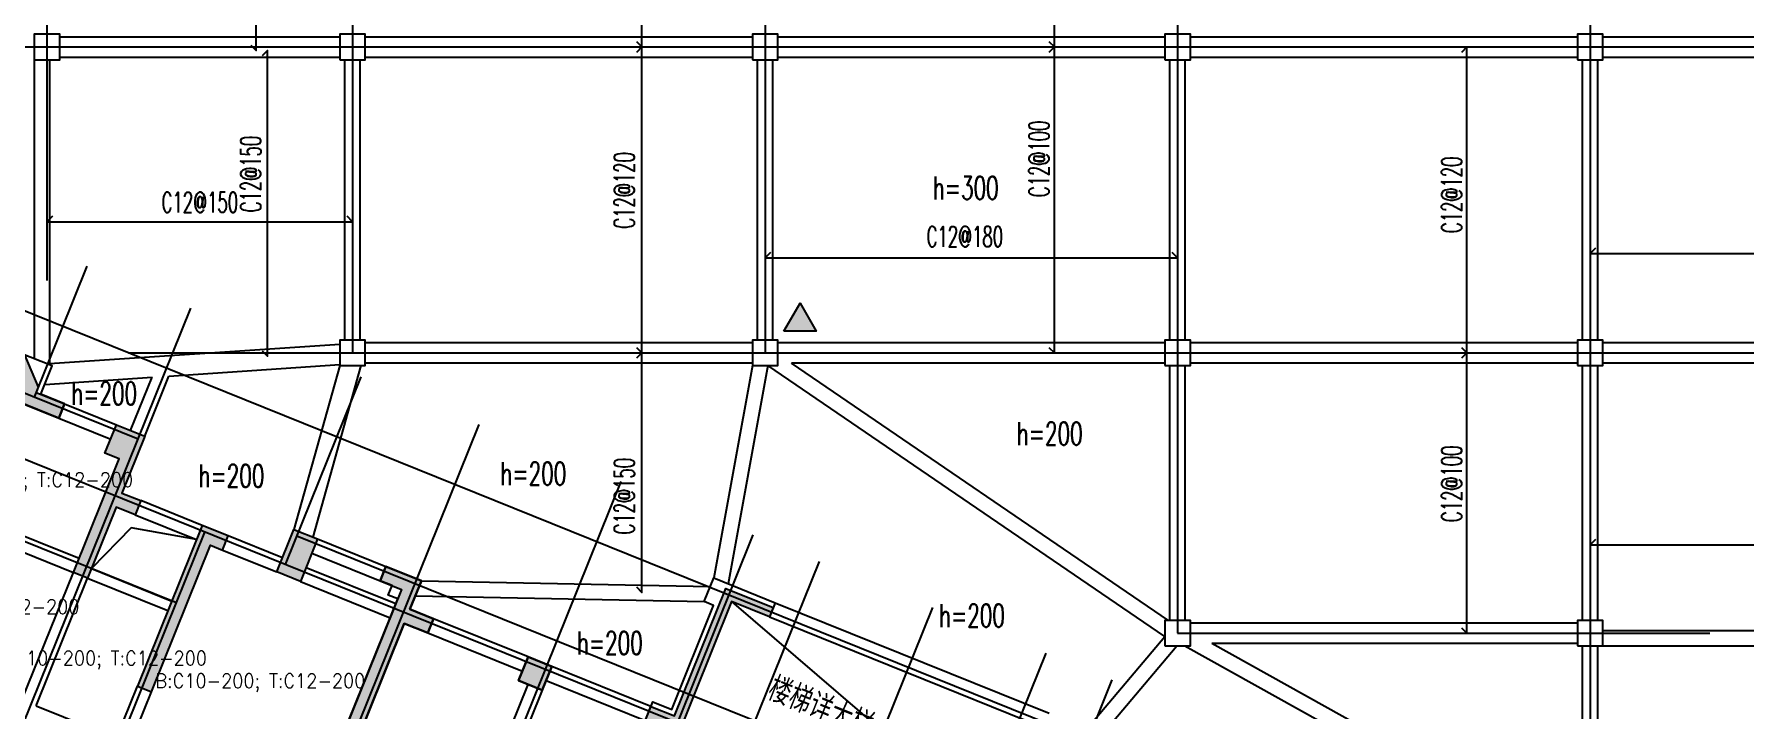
# Model space of a CAD drawing. Header units: millimetres. Extents: x 129427 to 386235, y 419441 to 703525.
# Drawn here: x 234596 to 268183, y 525991 to 539245 of the extents above; entities that cross this region are included whole.
import ezdxf
from ezdxf.enums import TextEntityAlignment as Align

# ---------------------------------------------------------------- set-up
doc = ezdxf.new("R2010")
doc.units = ezdxf.units.MM
doc.header["$LTSCALE"] = 100
for name, color, linetype in [('B-dote', 253, 'Continuous'), ('B-开洞', 7, 'Continuous'), ('B-板厚', 2, 'Continuous'), ('B-正筋文字', 7, 'Continuous'), ('B-正筋钢筋', 6, 'Continuous'), ('B-沉降观测点', 5, 'Continuous'), ('COLU', 7, 'Continuous'), ('colu-1层', 6, 'Continuous'), ('colu-主楼', 7, 'Continuous'), ('h填实-1层', 254, 'Continuous'), ('h斜线-1层', 7, 'Continuous'), ('h斜线-柱', 7, 'Continuous'), ('wall-主楼', 2, 'Continuous'), ('梁', 4, 'Continuous'), ('梁虚线', 4, 'Continuous')]:
    doc.layers.add(name, color=color, linetype=linetype)
doc.layers.add('floor3', color=1, linetype='Continuous', lineweight=0)
doc.styles.get("Standard").update_dxf_attribs({"font": 'standard'})

# ---------------------------------------------------------------- blocks, each defined once
blk = doc.blocks.new('A$C7FDE0673')
at = {"layer": 'B-沉降观测点'}
blk.add_hatch(color=256, dxfattribs=at).paths.add_polyline_path([(318, 551), (0, 0), (636, 0)], flags=0)
blk.add_lwpolyline([(0, 0), (318, 551), (636, 0)], close=True, dxfattribs=at)

msp = doc.modelspace()

# ---------------------------------------------------------------- hatches: boundary and pattern name
at = {"layer": 'h填实-1层'}
for points in [[(235076.9, 531713.7), (234242.2, 532050.2), (234350.7, 532319.3), (234184.6, 532709.7), (234300.4, 532997), (234406.5, 532954.3), (234675.4, 532322.4), (234632.6, 532216.2), (235189.1, 531991.9)], [(236205, 529965.1), (235644.2, 528573.9), (235365.9, 528686.1), (236263.2, 530912), (235985, 531024.2), (236209.3, 531580.7), (236765.8, 531356.3), (236317.2, 530243.4), (236688.1, 530093.8), (236576, 529815.6)], [(236900.9, 526342.2), (238060, 529217.4), (238291.8, 529123.9), (238404, 529402.2), (237893.9, 529607.8), (236622.7, 526454.3)], [(239695, 529528.8), (240158.7, 529341.9), (239822.2, 528507.2), (239358.5, 528694.1)], [(241503.6, 528799.8), (241391.4, 528521.5), (241808.8, 528353.3), (240500.1, 525107), (240778.4, 524994.8), (241862.6, 527684.5), (242326.4, 527497.6), (242438.5, 527775.8), (241974.8, 527962.7), (242199.2, 528519.4)], [(249030.8, 527813.9), (248288.8, 528113), (247167.2, 525330.5), (246518, 525592.2), (246704.9, 526056), (247168.7, 525869.1), (248178.1, 528373.2), (249105.6, 527999.4)], [(244293.5, 527028.1), (244757.2, 526841.1), (244570.3, 526377.4), (244106.5, 526564.3)]]:
    msp.add_hatch(color=256, dxfattribs=at).paths.add_polyline_path(points, flags=0)
at = {"layer": 'h斜线-1层'}
h = msp.add_hatch(dxfattribs=at)
h.set_pattern_fill('ANSI31', color=256, scale=40, angle=-21.95462, style=0)
h.set_pattern_definition([])
h.paths.add_polyline_path([(234675.4, 532322.4), (234632.6, 532216.2), (235189, 531992), (234726.5, 532182), (234950.9, 532738.4), (234406.3, 532955)], flags=0)
h.paths.add_polyline_path([(234184.6, 532709.7), (233963.9, 532162.3), (234242.2, 532050.2), (234350.7, 532319.3)], flags=0)
h = msp.add_hatch(dxfattribs=at)
h.set_pattern_fill('ANSI31', color=256, scale=40, angle=-21.95462, style=0)
h.set_pattern_definition([])
h.paths.add_polyline_path([(241808.8, 528353.3), (241623.3, 528428.1), (241548.4, 528242.4), (241733.9, 528167.6)], flags=0)
h = msp.add_hatch(dxfattribs=at)
h.set_pattern_fill('ANSI31', color=256, scale=40, angle=-21.95462, style=0)
h.set_pattern_definition([])
h.paths.add_polyline_path([(248178.1, 528373.2), (249105.6, 527999.4), (249143, 528092.1), (247937.3, 528578.2), (247750.3, 528114.4), (247935.8, 528039.6), (247113.3, 525999.2), (246742.3, 526148.7), (246704.9, 526056), (247168.7, 525869.1)], flags=0)
at = {"layer": 'h斜线-柱'}
h = msp.add_hatch(dxfattribs=at)
h.set_pattern_fill('ANSI31', color=256, scale=40, style=0)
h.set_pattern_definition([])
h.paths.add_polyline_path([(234596.5, 538744.7), (235096.5, 538744.7), (235096.5, 539244.7), (234596.5, 539244.7)], flags=0)
h = msp.add_hatch(dxfattribs=at)
h.set_pattern_fill('ANSI31', color=256, scale=40, style=0)
h.set_pattern_definition([])
h.paths.add_polyline_path([(240596.5, 538744.7), (241096.5, 538744.7), (241096.5, 539244.7), (240596.5, 539244.7)], flags=0)
h = msp.add_hatch(dxfattribs=at)
h.set_pattern_fill('ANSI31', color=256, scale=40, style=0)
h.set_pattern_definition([])
h.paths.add_polyline_path([(248696.5, 538744.7), (249196.5, 538744.7), (249196.5, 539244.7), (248696.5, 539244.7)], flags=0)
h = msp.add_hatch(dxfattribs=at)
h.set_pattern_fill('ANSI31', color=256, scale=40, style=0)
h.set_pattern_definition([])
h.paths.add_polyline_path([(256796.5, 538744.7), (257296.5, 538744.7), (257296.5, 539244.7), (256796.5, 539244.7)], flags=0)
h = msp.add_hatch(dxfattribs=at)
h.set_pattern_fill('ANSI31', color=256, scale=40, style=0)
h.set_pattern_definition([])
h.paths.add_polyline_path([(264896.5, 538744.7), (265396.5, 538744.7), (265396.5, 539244.7), (264896.5, 539244.7)], flags=0)
h = msp.add_hatch(dxfattribs=at)
h.set_pattern_fill('ANSI31', color=256, scale=40, style=0)
h.set_pattern_definition([])
h.paths.add_polyline_path([(240596.5, 532744.7), (241096.5, 532744.7), (241096.5, 533244.7), (240596.5, 533244.7)], flags=0)
h = msp.add_hatch(dxfattribs=at)
h.set_pattern_fill('ANSI31', color=256, scale=40, style=0)
h.set_pattern_definition([])
h.paths.add_polyline_path([(248696.5, 532744.7), (249196.5, 532744.7), (249196.5, 533244.7), (248696.5, 533244.7)], flags=0)
h = msp.add_hatch(dxfattribs=at)
h.set_pattern_fill('ANSI31', color=256, scale=40, style=0)
h.set_pattern_definition([])
h.paths.add_polyline_path([(256796.5, 532744.7), (257296.5, 532744.7), (257296.5, 533244.7), (256796.5, 533244.7)], flags=0)
h = msp.add_hatch(dxfattribs=at)
h.set_pattern_fill('ANSI31', color=256, scale=40, style=0)
h.set_pattern_definition([])
h.paths.add_polyline_path([(264896.5, 532744.7), (265396.5, 532744.7), (265396.5, 533244.7), (264896.5, 533244.7)], flags=0)
h = msp.add_hatch(dxfattribs=at)
h.set_pattern_fill('ANSI31', color=256, scale=40, style=0)
h.set_pattern_definition([])
h.paths.add_polyline_path([(256796.5, 527244.7), (257296.5, 527244.7), (257296.5, 527744.7), (256796.5, 527744.7)], flags=0)
h = msp.add_hatch(dxfattribs=at)
h.set_pattern_fill('ANSI31', color=256, scale=40, style=0)
h.set_pattern_definition([])
h.paths.add_polyline_path([(264896.5, 527244.7), (265396.5, 527244.7), (265396.5, 527744.7), (264896.5, 527744.7)], flags=0)

# ---------------------------------------------------------------- linework, layer by layer
at = {"layer": 'B-dote'}
for p, q in [((234846.5, 677819.9), (234846.6, 534412)), ((240846.5, 677819.9), (240846.5, 532994.7)), ((248946.5, 656086), (248946.5, 532994.7)), ((257046.5, 656086), (257046.5, 527494.7)), ((265146.5, 656086), (265146.5, 522996)), ((226746.5, 538994.7), (289446.5, 538994.7)), ((273734.4, 517963.6), (232142.3, 534729.5)), ((235630.9, 534692.7), (234595.2, 532123.5)), ((231906.5, 519569.2), (237671.3, 533870.2)), ((236635.7, 531301), (231581.5, 533338.3)), ((236446, 532994.7), (273246.5, 532994.7)), ((241010.2, 532524.2), (239525.9, 528842.1)), ((259652.3, 520729), (231132.9, 532225.3)), ((243328.9, 531589.5), (238816.3, 520394.8)), ((237388.4, 528086.4), (230572.1, 530834.1)), ((246111.4, 530467.9), (242944.7, 522612.1)), ((232441.7, 515814.8), (237949.2, 529477.6)), ((272920.3, 516027.5), (239750.3, 529398.5)), ((248708.3, 529421.1), (247224, 525738.9)), ((250006.8, 528897.7), (246840.1, 521041.8)), ((252232.8, 528000.4), (247084.5, 515228.9)), ((257046.5, 527494.7), (267497.7, 527494.7)), ((254458.7, 527103.1), (251292, 519247.2)), ((255757.2, 526579.7), (254272.9, 522897.5))]:
    msp.add_line(p, q, dxfattribs=at)
at = {"layer": 'B-开洞'}
msp.add_line((248288.8, 528113), (254217.5, 523027.6), dxfattribs=at)
msp.add_lwpolyline([(237781.7, 529329.5), (236502.7, 529563.4), (235719, 528759.4)], dxfattribs=at)
at = {"layer": 'B-正筋钢筋'}
for points in [[(238846.9, 539031.7), (238953, 538925.6), (238953, 543994.7), (238846.9, 543888.7)], [(246421.2, 539100.8), (246527.2, 538994.7), (246527.2, 543994.7), (246421.2, 543888.7)], [(254521.2, 539100.8), (254627.2, 538994.7), (254627.2, 543994.7), (254521.2, 543888.7)], [(239071.9, 533031.7), (239178, 532925.6), (239178, 538925.6), (239071.9, 538819.6)], [(246421.2, 533100.8), (246527.2, 532994.7), (246527.2, 538994.7), (246421.2, 538888.7)], [(254521.2, 533100.8), (254627.2, 532994.7), (254627.2, 538994.7), (254521.2, 538888.7)], [(262621.2, 533100.8), (262727.2, 532994.7), (262727.2, 538994.7), (262621.2, 538888.7)], [(234952.6, 535673.1), (234846.5, 535567), (240846.5, 535567), (240740.4, 535673.1)], [(265252.6, 535048.3), (265146.5, 534942.2), (273246.5, 534942.2), (273140.4, 535048.3)], [(249052.6, 534962.5), (248946.5, 534856.4), (257046.5, 534856.4), (256940.4, 534962.5)], [(246421.2, 528400), (246527.2, 528293.9), (246527.2, 532994.7), (246421.2, 532888.7)], [(262621.2, 527600.8), (262727.2, 527494.7), (262727.2, 532994.7), (262621.2, 532888.7)], [(265252.6, 529334.3), (265146.5, 529228.3), (272700.6, 529228.3), (272594.5, 529334.4)]]:
    msp.add_lwpolyline(points, dxfattribs=at)
at = {"layer": 'COLU'}
for points in [[(234596.5, 538744.7), (235096.5, 538744.7), (235096.5, 539244.7), (234596.5, 539244.7)], [(240596.5, 538744.7), (241096.5, 538744.7), (241096.5, 539244.7), (240596.5, 539244.7)], [(248696.5, 538744.7), (249196.5, 538744.7), (249196.5, 539244.7), (248696.5, 539244.7)], [(256796.5, 538744.7), (257296.5, 538744.7), (257296.5, 539244.7), (256796.5, 539244.7)], [(264896.5, 538744.7), (265396.5, 538744.7), (265396.5, 539244.7), (264896.5, 539244.7)], [(240596.5, 532744.7), (241096.5, 532744.7), (241096.5, 533244.7), (240596.5, 533244.7)], [(248696.5, 532744.7), (249196.5, 532744.7), (249196.5, 533244.7), (248696.5, 533244.7)], [(256796.5, 532744.7), (257296.5, 532744.7), (257296.5, 533244.7), (256796.5, 533244.7)], [(264896.5, 532744.7), (265396.5, 532744.7), (265396.5, 533244.7), (264896.5, 533244.7)], [(256796.5, 527244.7), (257296.5, 527244.7), (257296.5, 527744.7), (256796.5, 527744.7)], [(264896.5, 527244.7), (265396.5, 527244.7), (265396.5, 527744.7), (264896.5, 527744.7)]]:
    msp.add_lwpolyline(points, close=True, dxfattribs=at)
at = {"layer": 'colu-1层'}
for points in [[(235076.9, 531713.7), (234242.2, 532050.2), (234350.7, 532319.3), (234184.6, 532709.7), (234300.4, 532997), (234406.5, 532954.3), (234675.4, 532322.4), (234632.6, 532216.2), (235189.1, 531991.9)], [(236205, 529965.1), (235644.2, 528573.9), (235365.9, 528686.1), (236263.2, 530912), (235985, 531024.2), (236209.3, 531580.7), (236765.8, 531356.3), (236317.2, 530243.4), (236688.1, 530093.8), (236576, 529815.6)], [(236900.9, 526342.2), (238060, 529217.4), (238291.8, 529123.9), (238404, 529402.2), (237893.9, 529607.8), (236622.7, 526454.3)], [(239695, 529528.8), (240158.7, 529341.9), (239822.2, 528507.2), (239358.5, 528694.1)], [(241503.6, 528799.8), (241391.4, 528521.5), (241808.8, 528353.3), (240500.1, 525107), (240778.4, 524994.8), (241862.6, 527684.5), (242326.4, 527497.6), (242438.5, 527775.8), (241974.8, 527962.7), (242199.2, 528519.4)], [(249030.8, 527813.9), (248288.8, 528113), (247167.2, 525330.5), (246518, 525592.2), (246704.9, 526056), (247168.7, 525869.1), (248178.1, 528373.2), (249105.6, 527999.4)], [(244293.5, 527028.1), (244757.2, 526841.1), (244570.3, 526377.4), (244106.5, 526564.3)]]:
    msp.add_lwpolyline(points, close=True, dxfattribs=at)
at = {"layer": 'colu-主楼'}
for points in [[(239694.9, 529528.7), (240158.6, 529341.7), (239822.2, 528507), (239358.4, 528693.9)], [(244757.2, 526841.1), (244293.5, 527028.1), (244106.5, 526564.3), (244570.3, 526377.4)]]:
    msp.add_lwpolyline(points, close=True, dxfattribs=at)
at = {"layer": 'floor3'}
for p, q in [((235076.9, 531713.7), (234262.5, 532042)), ((236097.1, 531302.4), (235076.9, 531713.7)), ((235076.9, 531713.7), (235076.9, 531713.7)), ((235985, 531024.2), (236097.1, 531302.4)), ((236263.2, 530912), (235985, 531024.2)), ((235478.1, 528964.3), (236263.2, 530912)), ((233715.9, 529674.7), (235478.1, 528964.3)), ((235365.9, 528686), (233603.7, 529396.4)), ((238059.9, 529217.4), (236900.9, 526342.2)), ((238291.8, 529123.9), (238059.9, 529217.4)), ((239358.4, 528693.9), (238291.8, 529123.9)), ((234356.5, 526181.9), (235365.9, 528686)), ((239822.2, 528507), (239358.4, 528693.9)), ((235644.2, 528573.9), (234634.7, 526069.7)), ((237220.9, 527938.3), (235644.2, 528573.9)), ((235644.2, 528573.9), (235644.2, 528573.9)), ((235644.2, 528573.9), (235644.2, 528573.9)), ((241584.4, 527796.7), (239822.2, 528507)), ((236622.7, 526454.3), (237220.9, 527938.3)), ((240500.1, 525107), (241584.4, 527796.7)), ((241862.6, 527684.5), (240778.4, 524994.8)), ((242326.4, 527497.6), (241862.6, 527684.5)), ((244181.3, 526749.8), (242326.4, 527497.6)), ((244106.5, 526564.3), (244181.3, 526749.8)), ((236211.4, 525434.1), (236622.7, 526454.3)), ((236900.9, 526342.2), (236489.7, 525321.9)), ((236622.7, 526454.3), (236622.7, 526454.3)), ((242796.6, 522779.6), (244292, 526489.5)), ((244570.3, 526377.4), (243074.8, 522667.5)), ((244292, 526489.5), (244106.5, 526564.3)), ((244645.1, 526562.9), (244570.3, 526377.4)), ((246592.8, 525777.7), (244645.1, 526562.9)), ((234634.7, 526069.7), (236211.4, 525434.1))]:
    msp.add_line(p, q, dxfattribs=at)
at = {"layer": 'wall-主楼'}
for points in [[(235189.1, 531991.9), (234726.5, 532182), (234950.9, 532738.4), (234300.4, 532997), (233963.9, 532162.3), (235076.9, 531713.7)], [(235985, 531024.2), (236209.3, 531580.7), (236765.8, 531356.3), (236317.1, 530243.4), (236688.1, 530093.8), (236576, 529815.6), (236205, 529965.1), (235644.2, 528573.9), (235365.9, 528686.1), (236263.2, 530912)], [(238059.9, 529217.4), (238291.8, 529123.9), (238404, 529402.1), (237893.9, 529607.8), (236622.7, 526454.3), (236900.9, 526342.2)], [(242438.5, 527775.8), (242326.4, 527497.6), (241862.6, 527684.5), (240778.4, 524994.8), (240500.1, 525107), (241733.9, 528167.6), (241548.4, 528242.4), (241623.2, 528427.9), (241391.3, 528521.4), (241503.5, 528799.6), (242199.1, 528519.2), (241974.8, 527962.7)], [(249143, 528092.1), (249030.8, 527813.9), (248288.8, 528113), (247167.2, 525330.5), (246518, 525592.2), (246742.3, 526148.7), (247113.3, 525999.2), (247935.8, 528039.6), (247750.3, 528114.4), (247937.3, 528578.2)]]:
    msp.add_lwpolyline(points, close=True, dxfattribs=at)
at = {"layer": '梁'}
for p, q in [((235189.1, 531991.9), (236210.3, 531580.2)), ((237893.9, 529607.7), (236688.1, 530093.8)), ((236576, 529815.6), (237781.7, 529329.5)), ((239470.6, 528972.2), (238404, 529402.1)), ((240158.6, 529341.7), (241503.5, 528799.6)), ((235718.9, 528759.4), (237295.7, 528123.8)), ((249143, 528092.1), (254522.4, 525923.7)), ((244293.5, 527028), (242438.5, 527775.8)), ((249030.8, 527813.9), (254410.2, 525645.4)), ((246704.9, 526056), (244757.2, 526841.1))]:
    msp.add_line(p, q, dxfattribs=at)
at = {"layer": '梁虚线'}
for p, q in [((235096.5, 539194.7), (240596.5, 539194.7)), ((241096.5, 539194.7), (248696.5, 539194.7)), ((249196.5, 539194.7), (256796.5, 539194.7)), ((257296.5, 539194.7), (264896.5, 539194.7)), ((265396.5, 539194.7), (272996.5, 539194.7)), ((234596.5, 538744.7), (234596.5, 532879.3)), ((234896.5, 538744.7), (234896.5, 532781.5)), ((235096.5, 538794.7), (240596.5, 538794.7)), ((240696.5, 533244.7), (240696.5, 538744.7)), ((240996.5, 533244.7), (240996.5, 538744.7)), ((241096.5, 538794.7), (248696.5, 538794.7)), ((248796.5, 533244.7), (248796.5, 538744.7)), ((249096.5, 533244.7), (249096.5, 538744.7)), ((249196.5, 538794.7), (256796.5, 538794.7)), ((256896.5, 533244.7), (256896.5, 538744.7)), ((257196.5, 533244.7), (257196.5, 538744.7)), ((257296.5, 538794.7), (264896.5, 538794.7)), ((264996.5, 533244.7), (264996.5, 538744.7)), ((265296.5, 533244.7), (265296.5, 538744.7)), ((265396.5, 538794.7), (272996.5, 538794.7)), ((234896.5, 532781.5), (240596.5, 533167)), ((241096.5, 533194.7), (248696.5, 533194.7)), ((249196.5, 533194.7), (256796.5, 533194.7)), ((257296.5, 533194.7), (264896.5, 533194.7)), ((265396.5, 533194.7), (272996.5, 533194.7)), ((237242.6, 532539.2), (240596.4, 532766.1)), ((240596.5, 532744.7), (239694.9, 529528.7)), ((241011.9, 532744.7), (240068.1, 529378.2)), ((241096.5, 532794.7), (248696.5, 532794.7)), ((248696.5, 532744.7), (247937.3, 528578.2)), ((249001.4, 532744.7), (248221.2, 528463.1)), ((256796.5, 527430.8), (249001.4, 532744.7)), ((256868.7, 527744.7), (249462.7, 532793.4)), ((249463.6, 532794.7), (256796.5, 532794.7)), ((256896.5, 527744.7), (256896.5, 532744.7)), ((257196.5, 527744.7), (257196.5, 532744.7)), ((257296.5, 532794.7), (264896.5, 532794.7)), ((264996.5, 527744.7), (264996.5, 532744.7)), ((265296.5, 527744.7), (265296.5, 532744.7)), ((265396.5, 532794.7), (272996.5, 532794.7)), ((234804.1, 532374.3), (236910.1, 532516.8)), ((236487.6, 531468.6), (236910.1, 532516.8)), ((236765.8, 531356.3), (237242.6, 532539.2)), ((235076.9, 531713.7), (236097.9, 531302.1)), ((233715.9, 529674.7), (235478.1, 528964.3)), ((233603.7, 529396.4), (235365.9, 528686)), ((238291.8, 529123.9), (239358.4, 528693.9)), ((240046.5, 529063.5), (241391.4, 528521.5)), ((234356.5, 526181.9), (235365.9, 528686)), ((239934.3, 528785.3), (241696.5, 528074.9)), ((234634.7, 526069.7), (235644.2, 528573.9)), ((235644.2, 528573.9), (237220.9, 527938.3)), ((239822.2, 528507), (241584.4, 527796.7)), ((242199.1, 528519.2), (247869.7, 528410.6)), ((242079.7, 528223), (247750.3, 528114.4)), ((257296.5, 527694.7), (264896.5, 527694.7)), ((242326.4, 527497.6), (244181.3, 526749.8)), ((255271.6, 525621.7), (256796.5, 527430.8)), ((265396.5, 527544.7), (272242.2, 527544.7)), ((255515.8, 525445.9), (257031.9, 527244.7)), ((257187.7, 527244.7), (261259.4, 524983.3)), ((257715.5, 527294.7), (265005.3, 523246)), ((257715.5, 527294.7), (264896.5, 527294.7)), ((264996.5, 523250.9), (264996.5, 527244.7)), ((265296.5, 523246), (265296.5, 527244.7)), ((265396.5, 527244.7), (272215.6, 527244.7)), ((236211.4, 525434.1), (236622.7, 526454.3)), ((236489.7, 525322), (236900.9, 526342.2)), ((242796.6, 522779.6), (244292.1, 526489.7)), ((244570.3, 526377.4), (243074.8, 522667.5)), ((244645.8, 526562.6), (246592.8, 525777.7)), ((234634.7, 526069.7), (236211.4, 525434.1))]:
    msp.add_line(p, q, dxfattribs=at)

# ---------------------------------------------------------------- block references
at = {"layer": 'B-沉降观测点'}
msp.add_blockref('A$C7FDE0673', (249315.6, 533420), dxfattribs=at)

# ---------------------------------------------------------------- texts
at = {"layer": 'B-开洞', "width": 0.7}
msp.add_text('楼梯详大样', height=450, rotation=338.04538, dxfattribs=at).set_placement((248971.6, 526249.9))
at = {"layer": 'B-板厚', "width": 0.7}
for s, p in [('h=300', (252241.2, 536004.8)), ('h=200', (235324.5, 531971.9)), ('h=200', (253888.8, 531184.3)), ('h=200', (237824.1, 530355.6)), ('h=200', (243750.8, 530399)), ('h=200', (252363.2, 527614.6)), ('h=200', (245252.7, 527075.1))]:
    msp.add_text(s, height=450, rotation=360, dxfattribs=at).set_placement(p)
at = {"layer": 'B-正筋文字', "width": 0.65}
for s, rotation, p in [('C12@100', 90, (254525.6, 536047.2)), ('C12@150', 90, (239049.1, 535749.8)), ('C12@120', 90, (246380.4, 535429.7)), ('C12@120', 90, (262625.6, 535342.1)), ('C12@150', 360, (237097.3, 535747.4)), ('C12@180', 360, (252117.6, 535075.4)), ('C12@100', 90, (262625.7, 529672.2)), ('C12@150', 90, (246380.4, 529429.7))]:
    msp.add_text(s, height=400, rotation=rotation, dxfattribs=at).set_placement(p)
at = {"layer": 'floor3'}
for p in [(234479.4, 530503.1), (233423.6, 528013.5), (235927.8, 527004), (239037, 526559.3)]:
    msp.add_text('B:C10-200; T:C12-200', height=280, dxfattribs=at).set_placement(p, align=Align.MIDDLE_CENTER)

doc.saveas('drawing.dxf')
